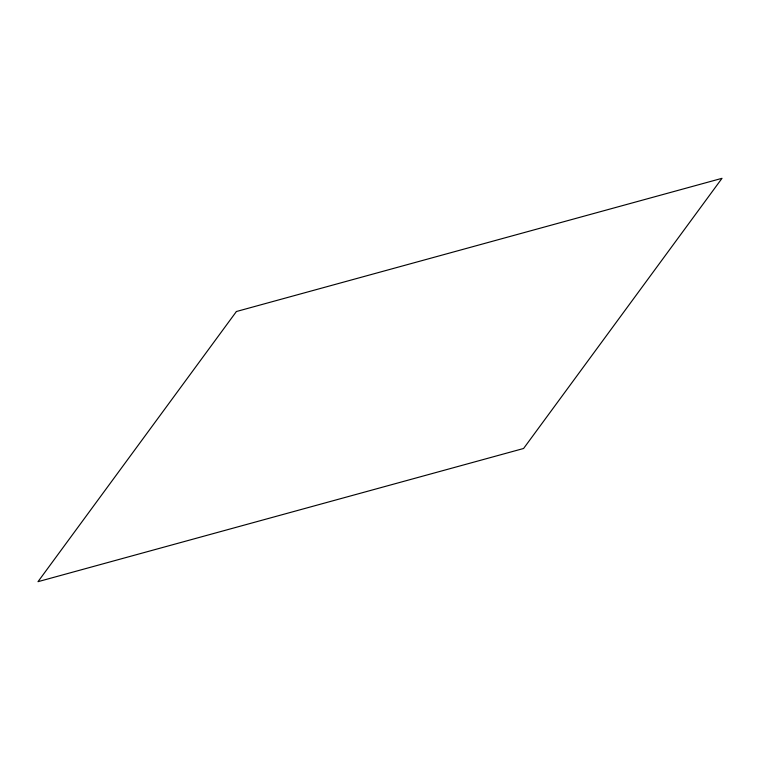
<?xml version="1.0" encoding="UTF-8"?>
<svg xmlns="http://www.w3.org/2000/svg" width="760" height="760" viewBox="0 0 760 760"><rect width="100%" height="100%" fill="white"/><g stroke="black" fill="none" stroke-linecap="round" stroke-linejoin="round"><path stroke-width="1.14" d="M236.407 311.514L38 581.675L523.592 448.485L722 178.325L236.407 311.514"/></g></svg>
